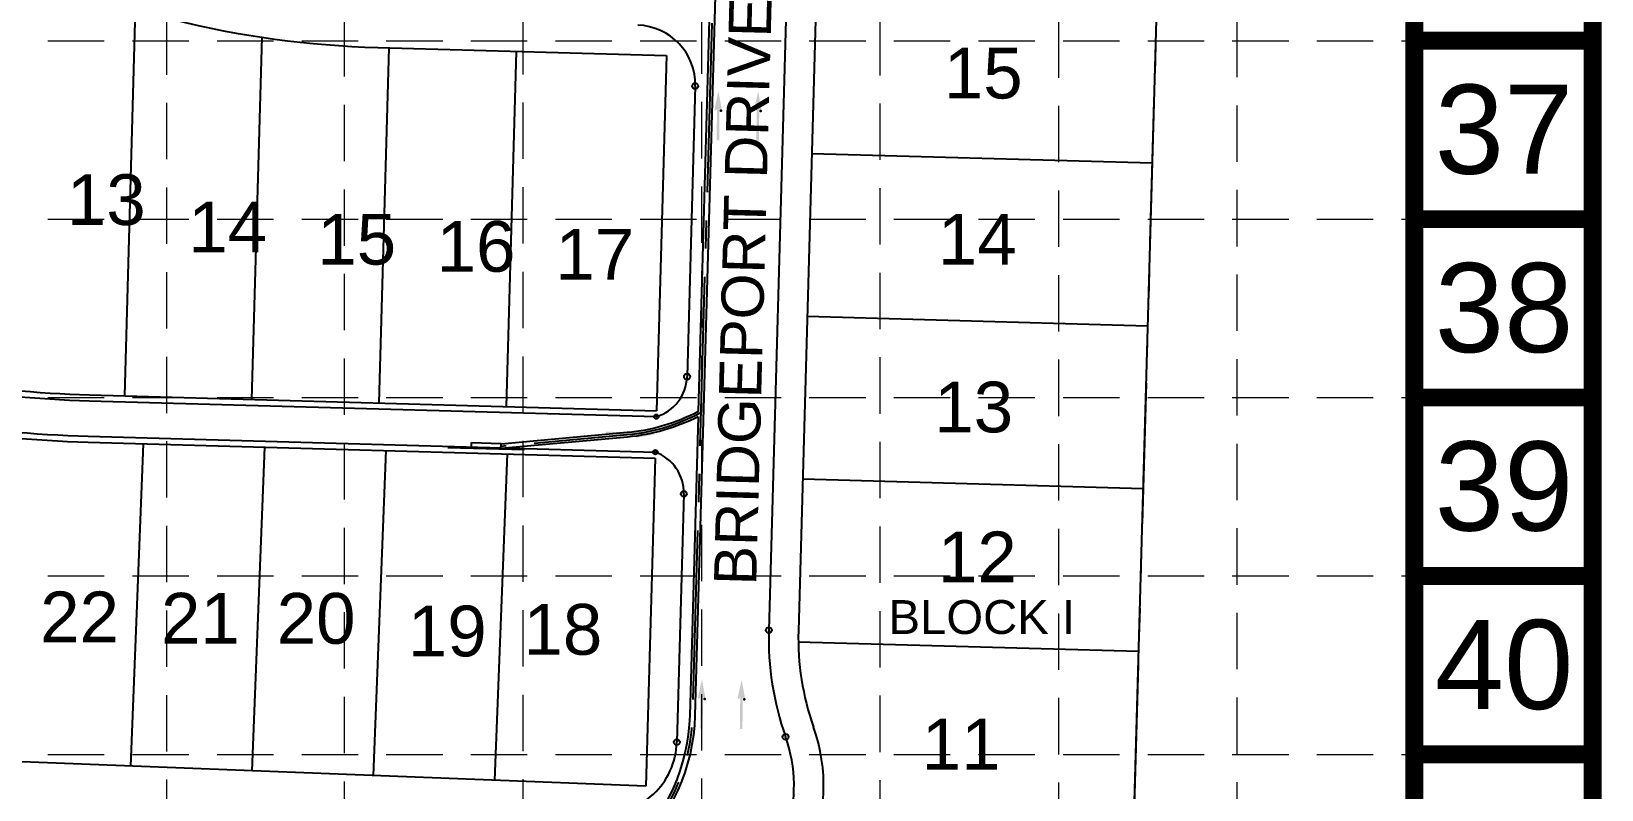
# Model space of a CAD drawing. Header units: inches. Extents: x 3312 to 5850, y 7905 to 11961.
# Drawn here: x 5293 to 5850, y 9351 to 9620 of the extents above; entities that cross this region are included whole.
import ezdxf
from ezdxf.enums import TextEntityAlignment as Align

# ---------------------------------------------------------------- set-up
doc = ezdxf.new("R2010")
doc.units = ezdxf.units.IN
doc.header["$LTSCALE"] = 80
doc.header["$MEASUREMENT"] = 0
for name, pattern in [('CENTER2', [1.125, 0.75, -0.125, 0.125, -0.125]), ('HIDDEN', [0.375, 0.25, -0.125]), ('PHANTOM2', [1.25, 0.625, -0.125, 0.125, -0.125, 0.125, -0.125])]:
    doc.linetypes.add(name, pattern=pattern)
for name, color, linetype in [('1 BLOCK NUMBER', 7, 'Continuous'), ('1 LOT NUMBER', 7, 'Continuous'), ('BASE', 7, 'Continuous'), ('BNDY', 7, 'PHANTOM2'), ('grid', 254, 'HIDDEN'), ('LOT NUM', 7, 'Continuous'), ('LOTLINE', 7, 'Continuous'), ('PAVING', 7, 'Continuous'), ('ROW', 7, 'Continuous'), ('STORM', 250, 'Continuous'), ('STORM CL', 7, 'CENTER2'), ('STORM INLET', 250, 'Continuous')]:
    doc.layers.add(name, color=color, linetype=linetype)
doc.styles.get("Standard").update_dxf_attribs({"font": 'ARIAL.TTF', "height": 25})

msp = doc.modelspace()

# ---------------------------------------------------------------- hatches: boundary and pattern name
at = {"layer": 'PAVING', "linetype": 'Continuous', "lineweight": 30}
h = msp.add_hatch(color=256, dxfattribs=at)
edge = h.paths.add_edge_path()
edge.add_line((5535.41, 9591.44), (5536.05, 9592.01))
edge.add_line((5536.05, 9592.01), (5535.92, 9580.9))
edge.add_line((5535.92, 9580.9), (5536.82, 9580.89))
edge.add_line((5536.82, 9580.89), (5536.95, 9592))
edge.add_line((5536.95, 9592), (5537.47, 9591.43))
edge.add_line((5537.47, 9591.43), (5537.47, 9591.43))
edge.add_ellipse((5537.53, 9591.99), major_axis=(-0.007, -0.588), ratio=0.285714, start_angle=342.8173, end_angle=484.7269)
edge.add_line((5537.67, 9592.32), (5537.67, 9592.32))
edge.add_line((5537.67, 9592.32), (5536.55, 9598.36))
edge.add_line((5536.55, 9598.36), (5535.24, 9592.36))
edge.add_line((5535.24, 9592.36), (5535.24, 9592.36))
edge.add_ellipse((5535.37, 9592.01), major_axis=(-0.007, -0.588), ratio=0.285714, start_angle=234.1685, end_angle=374.4967)
edge.add_line((5535.41, 9591.44), (5535.41, 9591.44))
edge.add_line((5535.41, 9591.44), (5535.41, 9591.44))
h = msp.add_hatch(color=256, dxfattribs=at)
edge = h.paths.add_edge_path()
edge.add_line((5549.49, 9591.32), (5550.14, 9591.89))
edge.add_line((5550.14, 9591.89), (5550, 9580.78))
edge.add_line((5550, 9580.78), (5550.91, 9580.77))
edge.add_line((5550.91, 9580.77), (5551.04, 9591.88))
edge.add_line((5551.04, 9591.88), (5551.56, 9591.31))
edge.add_line((5551.56, 9591.31), (5551.56, 9591.31))
edge.add_ellipse((5551.62, 9591.87), major_axis=(-0.007, -0.588), ratio=0.285714, start_angle=342.8173, end_angle=484.7269)
edge.add_line((5551.76, 9592.2), (5551.76, 9592.2))
edge.add_line((5551.76, 9592.2), (5550.64, 9598.24))
edge.add_line((5550.64, 9598.24), (5549.33, 9592.24))
edge.add_line((5549.33, 9592.24), (5549.33, 9592.24))
edge.add_ellipse((5549.46, 9591.89), major_axis=(-0.007, -0.588), ratio=0.285714, start_angle=234.1685, end_angle=374.4967)
edge.add_line((5549.5, 9591.32), (5549.49, 9591.32))
edge.add_line((5549.49, 9591.32), (5549.49, 9591.32))
at = {"layer": 'PAVING'}
h = msp.add_hatch(color=256, dxfattribs=at)
edge = h.paths.add_edge_path()
edge.add_line((5507.28, 9477.84), (5507.83, 9477.3))
edge.add_line((5507.83, 9477.3), (5496.72, 9477.6))
edge.add_line((5496.72, 9477.6), (5496.69, 9476.7))
edge.add_line((5496.69, 9476.7), (5507.8, 9476.4))
edge.add_line((5507.8, 9476.4), (5507.21, 9475.78))
edge.add_line((5507.21, 9475.78), (5507.21, 9475.77))
edge.add_ellipse((5507.77, 9475.72), major_axis=(-0.588, 0.016), ratio=0.285714, start_angle=345.5033, end_angle=485.8315)
edge.add_line((5508.12, 9475.57), (5508.11, 9475.57))
edge.add_line((5508.11, 9475.57), (5514.16, 9476.65))
edge.add_line((5514.16, 9476.65), (5508.18, 9478))
edge.add_line((5508.18, 9478), (5508.18, 9478))
edge.add_ellipse((5507.84, 9477.87), major_axis=(-0.588, 0.016), ratio=0.285714, start_angle=235.2731, end_angle=377.1827)
edge.add_line((5507.27, 9477.84), (5507.28, 9477.84))
edge.add_line((5507.28, 9477.84), (5507.28, 9477.84))
edge.add_line((5507.28, 9477.84), (5507.28, 9477.84))
at = {"layer": 'PAVING', "linetype": 'Continuous', "lineweight": 30}
h = msp.add_hatch(color=256, dxfattribs=at)
edge = h.paths.add_edge_path()
edge.add_line((5529.56, 9382.81), (5530.2, 9383.38))
edge.add_line((5530.2, 9383.38), (5530.07, 9372.26))
edge.add_line((5530.07, 9372.26), (5530.97, 9372.26))
edge.add_line((5530.97, 9372.26), (5531.1, 9383.37))
edge.add_line((5531.1, 9383.37), (5531.62, 9382.8))
edge.add_line((5531.62, 9382.8), (5531.62, 9382.8))
edge.add_ellipse((5531.68, 9383.36), major_axis=(-0.007, -0.588), ratio=0.285714, start_angle=342.8173, end_angle=484.7269)
edge.add_line((5531.82, 9383.69), (5531.82, 9383.69))
edge.add_line((5531.82, 9383.69), (5530.7, 9389.72))
edge.add_line((5530.7, 9389.72), (5529.39, 9383.72))
edge.add_line((5529.39, 9383.72), (5529.39, 9383.72))
edge.add_ellipse((5529.52, 9383.38), major_axis=(-0.007, -0.588), ratio=0.285714, start_angle=234.1685, end_angle=374.4967)
edge.add_line((5529.56, 9382.81), (5529.56, 9382.81))
edge.add_line((5529.56, 9382.81), (5529.56, 9382.81))
h = msp.add_hatch(color=256, dxfattribs=at)
edge = h.paths.add_edge_path()
edge.add_line((5543.64, 9382.69), (5544.29, 9383.26))
edge.add_line((5544.29, 9383.26), (5544.15, 9372.15))
edge.add_line((5544.15, 9372.15), (5545.06, 9372.14))
edge.add_line((5545.06, 9372.14), (5545.19, 9383.25))
edge.add_line((5545.19, 9383.25), (5545.71, 9382.68))
edge.add_line((5545.71, 9382.68), (5545.71, 9382.68))
edge.add_ellipse((5545.77, 9383.24), major_axis=(-0.007, -0.588), ratio=0.285714, start_angle=342.8173, end_angle=484.7269)
edge.add_line((5545.91, 9383.57), (5545.91, 9383.57))
edge.add_line((5545.91, 9383.57), (5544.79, 9389.6))
edge.add_line((5544.79, 9389.6), (5543.48, 9383.6))
edge.add_line((5543.48, 9383.6), (5543.48, 9383.61))
edge.add_ellipse((5543.61, 9383.26), major_axis=(-0.007, -0.588), ratio=0.285714, start_angle=234.1685, end_angle=374.4967)
edge.add_line((5543.65, 9382.69), (5543.64, 9382.69))
edge.add_line((5543.64, 9382.69), (5543.64, 9382.69))

# ---------------------------------------------------------------- linework, layer by layer
at = {"layer": 'BASE', "const_width": 6.33}
for points in [[(5846.57, 7907.78), (5846.57, 11957.48), (3315.51, 11957.48), (3315.51, 7907.78)], [(5783.3, 7971.06), (5783.3, 11894.2), (3378.79, 11894.2), (3378.79, 7971.06)]]:
    msp.add_lwpolyline(points, close=True, dxfattribs=at)
for points in [[(5846.57, 9616.25), (5783.3, 9616.25)], [(5846.57, 9552.97), (5783.3, 9552.97)], [(5846.57, 9489.7), (5783.3, 9489.7)], [(5846.57, 9426.42), (5783.3, 9426.42)], [(5846.57, 9363.14), (5783.3, 9363.14)]]:
    msp.add_lwpolyline(points, dxfattribs=at)
at = {"layer": 'BNDY'}
msp.add_line((5738.63, 11294.12), (5677.21, 9103.62), dxfattribs=at)
at = {"layer": 'grid', "color": 252, "linetype": 'HIDDEN', "lineweight": 0}
for p, q in [((5341.12, 8224.19), (5340.64, 11895.62)), ((5404.06, 8223.54), (5403.92, 11895.62)), ((5467.39, 8224.31), (5467.19, 11895.62)), ((5530.78, 8224.52), (5530.47, 11895.62)), ((5593.94, 8223.97), (5593.75, 11895.62)), ((5657.35, 8223.14), (5657.02, 11895.62)), ((5720.67, 8223.32), (5720.3, 11895.62)), ((3378.79, 9616.25), (5783.3, 9616.25)), ((3378.79, 9552.97), (5783.3, 9552.97)), ((3378.79, 9489.7), (5783.3, 9489.7)), ((3378.79, 9426.42), (5783.3, 9426.42)), ((3378.79, 9363.14), (5783.3, 9363.14))]:
    msp.add_line(p, q, dxfattribs=at)
at = {"layer": 'LOTLINE'}
for p, q in [((5695.22, 9745.96), (5683.45, 9326.13)), ((5329.74, 9627.37), (5325.9, 9490.31)), ((5374.63, 9617.5), (5371.03, 9489.05)), ((5419.69, 9613.73), (5416.16, 9487.78)), ((5464.83, 9612.47), (5461.3, 9486.52)), ((5690.37, 9572.78), (5569.67, 9576.16)), ((5688.75, 9515.05), (5568.05, 9518.44)), ((5332.53, 9473.32), (5328.05, 9358.99)), ((5375.57, 9472.11), (5371.07, 9357.3)), ((5418.6, 9470.91), (5414.08, 9355.61)), ((5461.64, 9469.7), (5457.1, 9353.93)), ((5687.13, 9457.32), (5566.43, 9460.71)), ((5685.51, 9399.6), (5564.89, 9402.98))]:
    msp.add_line(p, q, dxfattribs=at)
at = {"layer": 'PAVING'}
for p, q in [((5600.69, 11057.05), (5554.43, 9407.22)), ((5528.32, 9600.18), (5525.43, 9497.1)), ((5313.47, 9488.56), (5514.53, 9482.92)), ((5313.11, 9475.97), (5514.18, 9470.33)), ((5524.27, 9455.57), (5521.8, 9367.45))]:
    msp.add_line(p, q, dxfattribs=at)
for centre, radius in [((5528.32, 9600.18), 1.05), ((5525.43, 9497.1), 1.05), ((5514.53, 9482.92), 0.788), ((5514.18, 9470.33), 0.788), ((5524.27, 9455.54), 1.05), ((5554.43, 9407.22), 1.05), ((5521.8, 9367.45), 1.05), ((5560.37, 9369.35), 1.05)]:
    msp.add_circle(centre, radius, dxfattribs=at)
for centre, radius, start, end in [((5507.33, 9600.77), 21, 358.3939, 88.3939), ((5325.06, 9902.1), 413.7, 252.8245, 268.3939), ((5325.06, 9902.1), 426.3, 252.8245, 268.3939), ((5510.21, 9497.52), 15.22, 286.4747, 358.3938), ((5509.05, 9455.99), 15.22, 358.2978, 70.3138), ((5659.38, 9404.28), 105, 178.3939, 199.4333), ((5495.56, 9368.18), 26.25, 267.7558, 358.3939), ((5510.86, 9351.88), 52.5, 306.0893, 19.4333)]:
    msp.add_arc(centre, radius, start, end, dxfattribs=at)
at = {"layer": 'PAVING', "linetype": 'Continuous', "lineweight": 30}
for p in [(5537.47, 9591.43), (5551.56, 9591.31), (5531.62, 9382.8), (5545.71, 9382.68)]:
    msp.add_point(p, dxfattribs=at)
at = {"layer": 'ROW'}
for p, q in [((5611.18, 11056.76), (5564.92, 9406.93)), ((5415.77, 9613.84), (5518.12, 9610.97)), ((5518.12, 9610.97), (5514.59, 9485.02)), ((5313.52, 9490.66), (5514.59, 9485.02)), ((5313.05, 9473.87), (5514.12, 9468.23)), ((5514.12, 9468.23), (5510.86, 9351.82)), ((5510.86, 9351.82), (4854.54, 9377.55))]:
    msp.add_line(p, q, dxfattribs=at)
for centre, radius, start, end in [((5425.33, 9954.96), 341.25, 243.741, 268.3939), ((5325.06, 9902.1), 411.6, 252.8245, 268.3939), ((5325.06, 9902.1), 428.4, 252.8245, 268.3939), ((5659.38, 9404.28), 94.5, 178.3939, 199.4333), ((5510.86, 9351.88), 63, 295.5054, 19.4333)]:
    msp.add_arc(centre, radius, start, end, dxfattribs=at)
at = {"layer": 'STORM', "color": 5}
for p, q in [((5536, 9653.81), (5528.23, 9376.87)), ((5534.16, 9653.86), (5529.42, 9484.71)), ((5529.37, 9482.91), (5526.4, 9376.92)), ((5504.17, 9477.24), (5459.52, 9473.17)), ((5504.31, 9475.68), (5459.46, 9471.58))]:
    msp.add_line(p, q, dxfattribs=at)
at = {"layer": 'STORM', "color": 5, "extrusion": (0, 0, -1)}
for centre, radius, start, end in [((-5498.04, 9544.43), 67.46, 242.2802, 264.7885), ((-5498.04, 9544.43), 69.04, 243.0119, 264.7885), ((-5459.09, 9378.81), 69.17, 181.6061, 272.2466), ((-5459.09, 9378.81), 67.33, 181.6061, 272.2466)]:
    msp.add_arc(centre, radius, start, end, dxfattribs=at)
at = {"layer": 'STORM CL', "color": 5}
msp.add_line((5530.33, 9484.29), (5529.82, 9484.03), dxfattribs=at)
at = {"layer": 'STORM CL', "color": 5, "flags": 128}
for points in [[(5572.63, 9880.83, 0.2571), (5539.84, 9823.74), (5527.31, 9376.89, -0.417491), (5456.42, 9310.61), (5430.93, 9311.61)], [(5529.82, 9484.03, -0.098675), (5504.24, 9476.46), (5459.49, 9472.38)]]:
    msp.add_lwpolyline(points, format="xyb", dxfattribs=at)
at = {"layer": 'STORM INLET', "color": 5}
for p, q in [((5467.76, 9471.1), (5440.65, 9471.86)), ((5448.95, 9471.62), (5449.03, 9473.72)), ((5449.03, 9473.72), (5459.53, 9473.43)), ((5459.45, 9471.33), (5459.53, 9473.43))]:
    msp.add_line(p, q, dxfattribs=at)

# ---------------------------------------------------------------- texts
at = {"layer": '1 BLOCK NUMBER'}
msp.add_text('BLOCK I ', height=12, dxfattribs=at).set_placement((5596.88, 9411.84), align=Align.MIDDLE_LEFT)
at = {"layer": '1 LOT NUMBER'}
for s, p in [('15', (5616.47, 9604.76)), ('13', (5305.5, 9559.89)), ('14', (5348.58, 9550.15)), ('15', (5394.31, 9545.84)), ('14', (5614.35, 9545.82)), ('16', (5436.62, 9543.31)), ('17', (5478.73, 9540.51)), ('13', (5613.1, 9486.34)), ('12', (5614.38, 9433.16)), ('22', (5296.03, 9411.88)), ('21', (5338.88, 9411.41)), ('20', (5379.9, 9411.37)), ('19', (5426.42, 9406.9)), ('18', (5467.41, 9407.48)), ('11', (5608.66, 9366.76))]:
    msp.add_text(s, height=18, dxfattribs=at).set_placement(p, align=Align.MIDDLE_LEFT)
at = {"layer": 'BASE'}
for s, p in [('37', (5815.15, 9584.86)), ('38', (5815.15, 9521.59)), ('39', (5815.15, 9458.31)), ('40', (5815.15, 9395.03))]:
    msp.add_text(s, height=31.638, dxfattribs=at).set_placement(p, align=Align.MIDDLE_CENTER)
at = {"layer": 'LOT NUM'}
msp.add_text('BRIDGEPORT DRIVE', height=15, rotation=88.48, dxfattribs=at).set_placement((5542.44, 9423.15), align=Align.MIDDLE_LEFT)

doc.saveas('drawing.dxf')
